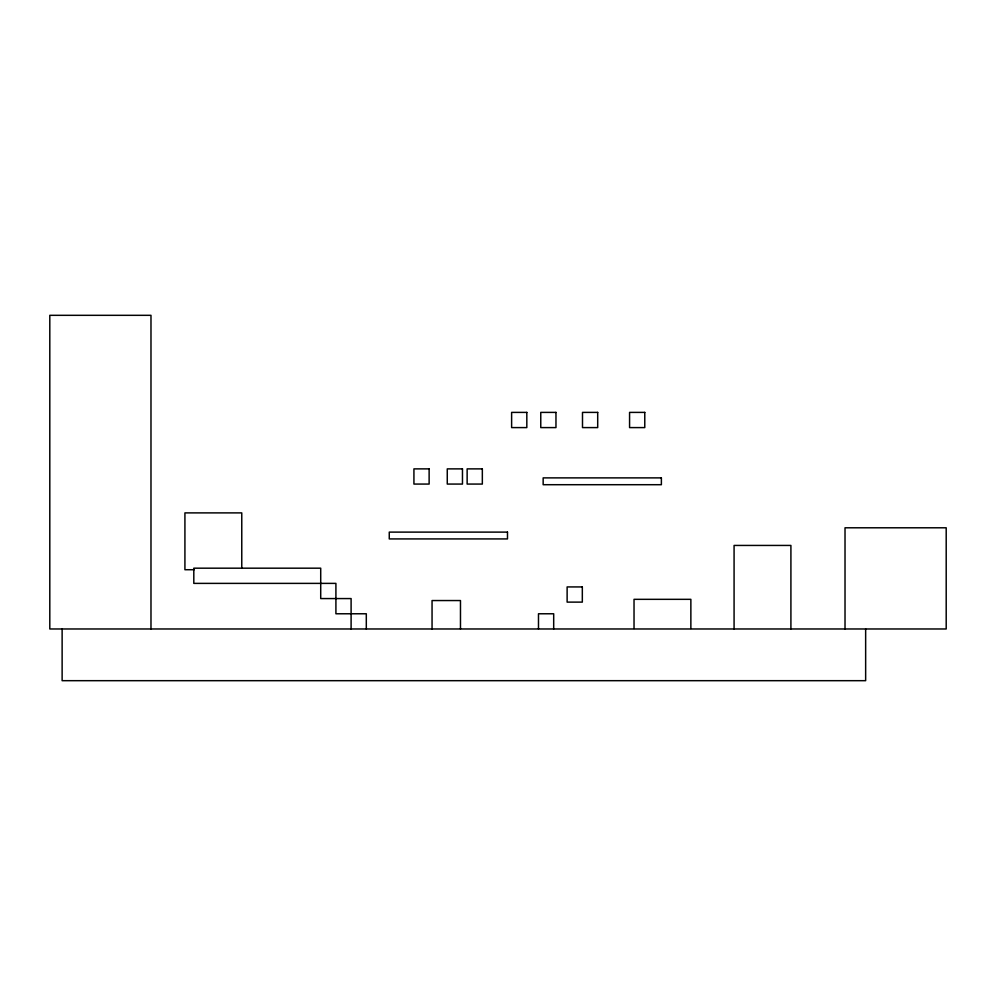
<?xml version="1.0" encoding="UTF-8"?>
<svg xmlns="http://www.w3.org/2000/svg" width="996" height="996" viewBox="0 0 996 996"><rect width="100%" height="100%" fill="white"/><g stroke="black" fill="none" stroke-linecap="round" stroke-linejoin="round"><path stroke-width="1.49" d="M194.145 569.724L184.92 569.724L184.92 512.89L241.767 512.89L241.767 568.193M865.649 628.974L865.649 680.679L62.126 680.679L62.126 628.974M845.019 628.974L845.019 527.793L946.2 527.793L946.2 628.974L49.8 628.974L49.8 315.321L150.981 315.321L150.981 628.974M790.911 628.899L790.911 545.435L734.077 545.435L734.077 628.899M690.863 628.513L690.863 599.331L634.029 599.331L634.029 628.513M553.689 628.974L553.689 613.773L538.487 613.773L538.487 628.974M460.476 628.974L460.476 600.551L432.052 600.551L432.052 628.974M366.304 628.974L366.304 613.773L335.913 613.773L335.913 583.382L193.809 583.382L193.809 568.181L320.712 568.181L320.712 598.571L351.102 598.571L351.102 628.974M526.822 412.394L511.62 412.394L511.62 427.595L526.822 427.595L526.822 412.394M555.967 412.394L540.766 412.394L540.766 427.595L555.967 427.595L555.967 412.394M597.7 412.394L582.498 412.394L582.498 427.595L597.7 427.595L597.7 412.394M644.773 412.394L629.572 412.394L629.572 427.595L644.773 427.595L644.773 412.394M429.127 468.879L413.925 468.879L413.925 484.068L429.127 484.068L429.127 468.879M462.468 468.879L447.266 468.879L447.266 484.068L462.468 484.068L462.468 468.879M482.338 468.879L467.136 468.879L467.136 484.068L482.338 484.068L482.338 468.879M661.381 477.881L543.156 477.881L543.156 484.703L661.381 484.703L661.381 477.881M507.487 532.113L389.262 532.113L389.262 538.923L507.487 538.923L507.487 532.113M582.324 586.93L567.122 586.93L567.122 602.119L582.324 602.119L582.324 586.93"/></g></svg>
